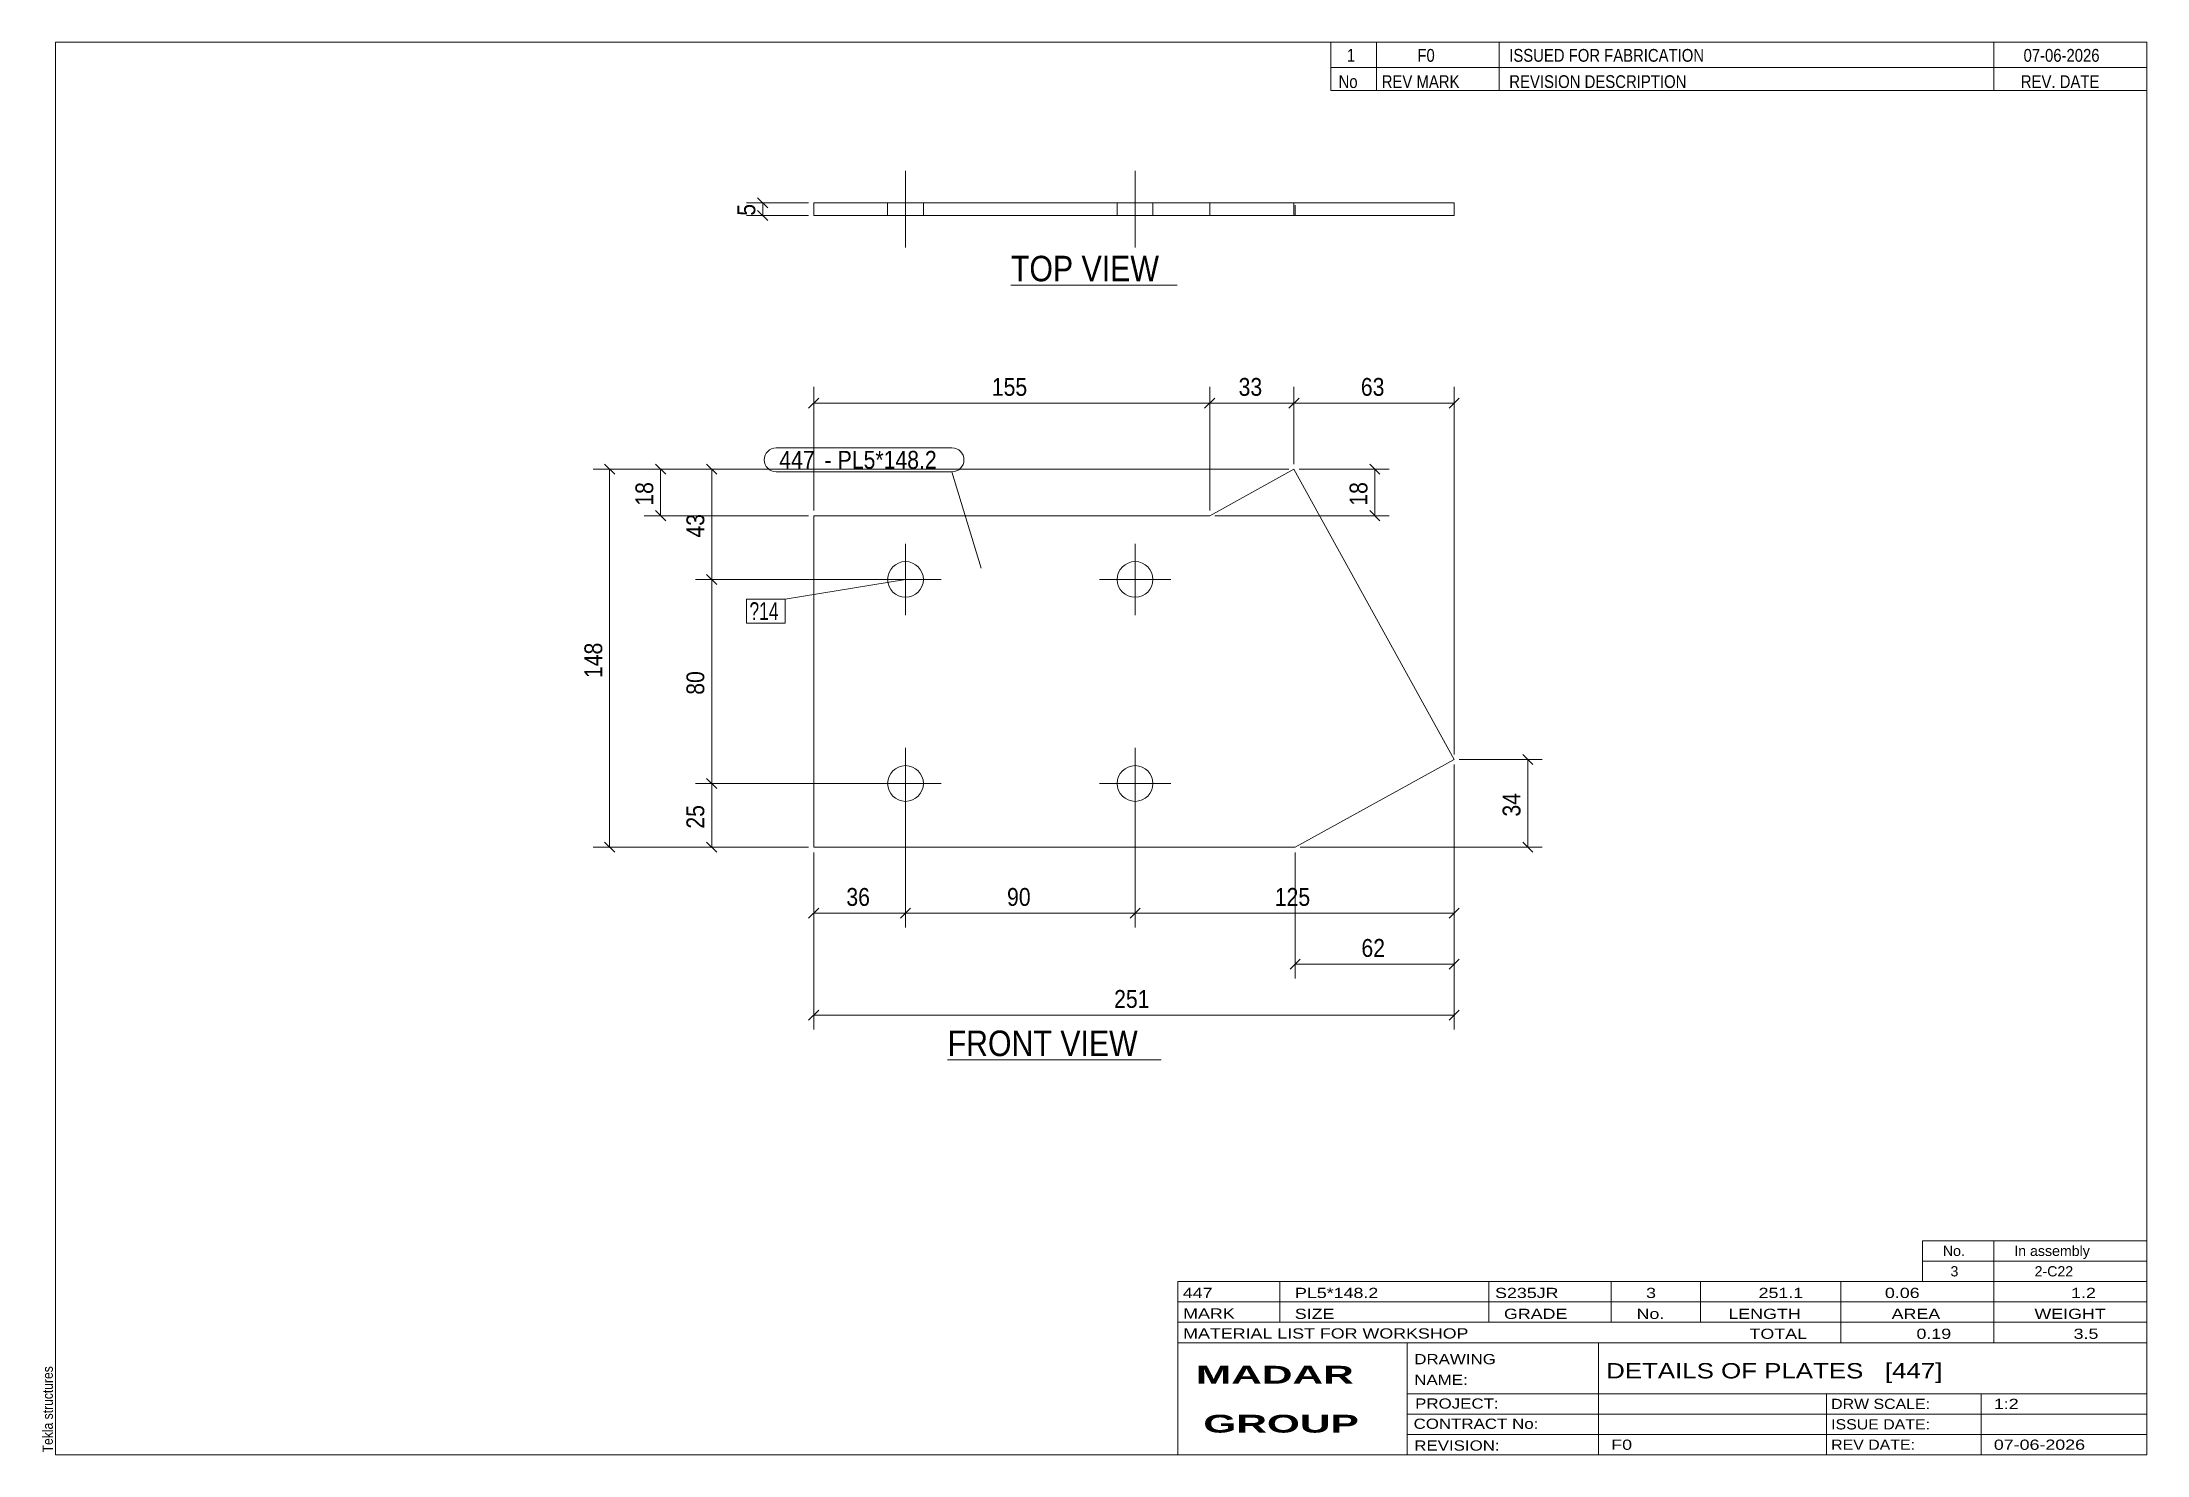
# Model space of a CAD drawing. Header units: millimetres. Extents: x 2 to 415, y 5 to 282.
import ezdxf

# ---------------------------------------------------------------- set-up
doc = ezdxf.new("R2010")
doc.units = ezdxf.units.MM
doc.linetypes.add('XKITLINE00', pattern=[0])
doc.linetypes.add('XKITLINE02', pattern=[4, 2, -2])
for name, color, linetype, lineweight in [('Bolt', 3, 'Continuous', 0), ('BoltMark', 7, 'Continuous', 0), ('Dimensions', 7, 'Continuous', 0), ('DrawingSheet', 5, 'Continuous', 0), ('OtherObjectType', 7, 'Continuous', 0), ('Part', 2, 'Continuous', 0), ('PartMark', 7, 'Continuous', 0)]:
    doc.layers.add(name, color=color, linetype=linetype, lineweight=lineweight)
doc.styles.add('ARIAL', font='ARIAL.TTF')
doc.styles.add('ARIAL_BOLD', font='ARIALBD.TTF')
doc.styles.add('ARIAL_NARROW', font='ARIALN.TTF')

# ---------------------------------------------------------------- blocks, each defined once
blk = doc.blocks.new('*A1')
at = {"layer": 'Bolt', "color": 3, "linetype": 'XKITLINE00', "lineweight": 0}
for p, q in [((171.65, 169.64), (171.65, 183.64)), ((216.65, 169.64), (216.65, 183.64)), ((164.65, 176.64), (178.65, 176.64)), ((209.65, 176.64), (223.65, 176.64)), ((171.65, 129.64), (171.65, 143.64)), ((216.65, 129.64), (216.65, 143.64)), ((164.65, 136.64), (178.65, 136.64)), ((209.65, 136.64), (223.65, 136.64))]:
    blk.add_line(p, q, dxfattribs=at)
for centre in [(171.65, 176.64), (216.65, 176.64), (171.65, 136.64), (216.65, 136.64)]:
    blk.add_circle(centre, 3.5, dxfattribs=at)
blk = doc.blocks.new('*A2')
at = {"layer": 'Part', "color": 2, "linetype": 'XKITLINE00', "lineweight": 0}
for p, q in [((231.28, 189.14), (247.8, 198.26)), ((247.8, 198.26), (279.21, 141.35)), ((153.65, 124.14), (153.65, 189.14)), ((153.65, 189.14), (231.28, 189.14)), ((279.21, 141.35), (248.02, 124.14)), ((248.02, 124.14), (153.65, 124.14))]:
    blk.add_line(p, q, dxfattribs=at)
blk = doc.blocks.new('*A3')
at = {"layer": 'Bolt', "color": 3, "linetype": 'XKITLINE00', "lineweight": 0}
for p, q in [((171.65, 241.75), (171.65, 256.75)), ((171.65, 241.75), (171.65, 256.75)), ((216.65, 241.75), (216.65, 256.75)), ((216.65, 241.75), (216.65, 256.75)), ((168.15, 250.5), (168.15, 248)), ((168.15, 250.5), (168.15, 248)), ((175.15, 250.5), (175.15, 248)), ((175.15, 250.5), (175.15, 248)), ((213.15, 250.5), (213.15, 248)), ((213.15, 250.5), (213.15, 248)), ((220.15, 250.5), (220.15, 248)), ((220.15, 250.5), (220.15, 248))]:
    blk.add_line(p, q, dxfattribs=at)
blk = doc.blocks.new('*A4')
at = {"layer": 'Part', "color": 2, "linetype": 'XKITLINE00', "lineweight": 0}
for p, q in [((153.65, 250.5), (279.21, 250.5)), ((153.65, 248), (153.65, 250.5)), ((153.65, 248), (279.21, 248)), ((231.28, 248), (231.28, 250.5)), ((247.8, 248), (247.8, 250.5)), ((279.21, 250.5), (279.21, 248))]:
    blk.add_line(p, q, dxfattribs=at)
at = {"layer": 'Part', "color": 7, "linetype": 'XKITLINE02', "lineweight": 0}
for p, q in [((153.65, 250.5), (153.65, 248)), ((248.02, 248), (247.8, 248)), ((248.02, 248), (248.02, 250.5))]:
    blk.add_line(p, q, dxfattribs=at)
blk = doc.blocks.new('*A5')
at = {"layer": 'DrawingSheet', "color": 5, "linetype": 'XKITLINE00', "lineweight": 0}
for p, q in [((415, 282), (5, 282)), ((5, 282), (5, 5)), ((415, 5), (415, 282)), ((5, 5), (415, 5))]:
    blk.add_line(p, q, dxfattribs=at)
at = {"layer": 'DrawingSheet', "color": 5, "style": 'ARIAL', "width": 0.85}
blk.add_text('Tekla structures', height=2, rotation=90, dxfattribs=at).set_placement((4.5, 5.5))
blk = doc.blocks.new('*A6')
at = {"layer": 'OtherObjectType', "color": 7, "linetype": 'XKITLINE00', "lineweight": 0}
for p, q in [((371, 47), (415, 47)), ((371, 43), (371, 47)), ((385, 43), (385, 47)), ((415, 43), (415, 47)), ((371, 43), (415, 43)), ((371, 39), (371, 43)), ((385, 39), (385, 43)), ((415, 39), (415, 43)), ((371, 39), (415, 39))]:
    blk.add_line(p, q, dxfattribs=at)
at = {"layer": 'OtherObjectType', "color": 7, "style": 'ARIAL_NARROW', "width": 1.211571}
for s, p in [('No.', (375, 44)), ('In assembly', (389, 44)), ('3', (376.5, 40)), ('2-C22', (392.99, 40))]:
    blk.add_text(s, height=2, dxfattribs=at).set_placement(p)
blk = doc.blocks.new('*A7')
at = {"layer": 'OtherObjectType', "color": 7, "linetype": 'XKITLINE00', "lineweight": 0}
for p, q in [((255, 282), (415, 282)), ((415, 282), (255, 282)), ((255, 282), (255, 277)), ((264, 282), (264, 277)), ((288, 282), (288, 277)), ((385, 282), (385, 277)), ((415, 282), (415, 277)), ((255, 277), (415, 277)), ((255, 277), (255, 272.5)), ((255, 277), (415, 277)), ((264, 277), (264, 272.5)), ((288, 277), (288, 272.5)), ((385, 277), (385, 272.5)), ((415, 277), (415, 272.5)), ((415, 272.5), (255, 272.5))]:
    blk.add_line(p, q, dxfattribs=at)
at = {"layer": 'OtherObjectType', "color": 7, "style": 'ARIAL_NARROW'}
for s, width, p in [('1', 1.017001, (258.16, 278.15)), ('F0', 1.017001, (272, 278.15)), ('ISSUED FOR FABRICATION', 1.017001, (290, 278.15)), ('07-06-2026', 1.017001, (390.82, 278.15)), ('No', 1.02, (256.54, 273)), ('REV MARK', 1.02, (265, 273)), ('REVISION DESCRIPTION', 1.02, (290, 273)), ('REV. DATE', 1.02, (390.28, 273))]:
    blk.add_text(s, height=2.5, dxfattribs=dict(at, width=width)).set_placement(p)
blk = doc.blocks.new('*A8')
at = {"layer": 'OtherObjectType', "color": 7, "linetype": 'XKITLINE00', "lineweight": 0}
for p, q in [((225, 39), (415, 39)), ((225, 39), (225, 35)), ((225, 39), (415, 39)), ((245, 35), (245, 39)), ((286, 35), (286, 39)), ((310, 35), (310, 39)), ((327.5, 35), (327.5, 39)), ((355, 35), (355, 39)), ((385, 35), (385, 39)), ((415, 35), (415, 39)), ((225, 35), (415, 35)), ((225, 35), (225, 5)), ((225, 35), (415, 35)), ((245, 31), (245, 35)), ((286, 31), (286, 35)), ((310, 31), (310, 35)), ((327.5, 31), (327.5, 35)), ((355, 31), (355, 35)), ((385, 31), (385, 35)), ((415, 31), (415, 35)), ((225, 31), (415, 31)), ((355, 27), (355, 31)), ((385, 27), (385, 31)), ((415, 27), (415, 31)), ((225, 27), (415, 27)), ((270, 21), (270, 27)), ((307.5, 17), (307.5, 27)), ((415, 21), (415, 27)), ((270, 21), (270, 5)), ((415, 17), (415, 21)), ((270, 17), (415, 17)), ((307.5, 5), (307.5, 17)), ((352.16, 13), (352.16, 17)), ((382.5, 5), (382.5, 17)), ((415, 13), (415, 17)), ((270, 13), (415, 13)), ((352.16, 5), (352.16, 13)), ((415, 9), (415, 13)), ((270, 9), (415, 9)), ((415, 5), (415, 9)), ((225, 5), (415, 5)), ((262.5, 5), (415, 5))]:
    blk.add_line(p, q, dxfattribs=at)
at = {"layer": 'OtherObjectType', "color": 7, "style": 'ARIAL_NARROW'}
for s, height, width, p in [('447', 2, 1.525501, (226.01, 35.76)), ('PL5*148.2', 2, 1.525501, (248, 35.76)), ('S235JR', 2, 1.525501, (287.22, 35.76)), ('3', 2, 1.525501, (316.82, 35.76)), ('251.1', 2, 1.525501, (338.88, 35.76)), ('0.06', 2, 1.525501, (363.64, 35.76)), ('1.2', 2, 1.525501, (400.14, 35.76)), ('MARK', 2, 1.525501, (226.08, 31.73)), ('SIZE', 2, 1.525501, (247.96, 31.66)), ('GRADE', 2, 1.525501, (288.96, 31.66)), ('No.', 2, 1.525501, (314.96, 31.66)), ('LENGTH', 2, 1.525501, (332.96, 31.66)), ('AREA', 2, 1.525501, (364.96, 31.66)), ('WEIGHT', 2, 1.525501, (392.96, 31.66)), ('MATERIAL LIST FOR WORKSHOP', 2, 1.525501, (226.08, 27.82)), ('TOTAL', 2, 1.525501, (337.1, 27.75)), ('0.19', 2, 1.525501, (369.83, 27.75)), ('3.5', 2, 1.525501, (400.63, 27.75)), ('DRAWING', 2, 1.445, (271.38, 22.78)), ('NAME:', 2, 1.445, (271.38, 18.72)), ('DETAILS OF PLATES   [447]', 3, 1.474651, (309, 20)), ('PROJECT:', 2, 1.445, (271.55, 14.07)), ('DRW SCALE:', 2, 1.36, (353.1, 14)), ('1:2', 2, 1.525501, (385, 14)), ('CONTRACT No:', 2, 1.445, (271.25, 10.11)), ('ISSUE DATE:', 2, 1.36, (353.1, 10)), ('REVISION:', 2, 1.445, (271.38, 5.84)), ('F0', 2, 1.525501, (310, 6)), ('REV DATE:', 2, 1.36, (353.1, 6)), ('07-06-2026', 2, 1.525501, (385, 6))]:
    blk.add_text(s, height=height, dxfattribs=dict(at, width=width)).set_placement(p)
at = {"layer": 'OtherObjectType', "color": 1, "style": 'ARIAL_BOLD', "width": 1.7}
for s, p in [('MADAR ', (228.58, 18.97)), ('GROUP', (230.03, 9.37))]:
    blk.add_text(s, height=3.5, dxfattribs=at).set_placement(p)
blk = doc.blocks.new('*A9')
at = {"layer": 'Dimensions', "color": 7, "linetype": 'XKITLINE00', "lineweight": 0}
for p, q in [((246.8, 198.26), (110.45, 198.26)), ((112.66, 199.25), (114.64, 197.27)), ((113.65, 124.14), (113.65, 198.26)), ((152.65, 124.14), (110.45, 124.14)), ((112.66, 125.13), (114.64, 123.15))]:
    blk.add_line(p, q, dxfattribs=at)
at = {"layer": 'Dimensions', "color": 3}
for p in [(113.65, 198.26), (113.65, 124.14)]:
    blk.add_point(p, dxfattribs=at)
at = {"layer": 'Dimensions', "color": 3, "style": 'ARIAL', "width": 0.85}
blk.add_text('148', height=3.5, rotation=90.0002, dxfattribs=at).set_placement((112.2, 157.31))
blk = doc.blocks.new('*A10')
at = {"layer": 'Dimensions', "color": 7, "linetype": 'XKITLINE00', "lineweight": 0}
for p, q in [((246.8, 198.26), (120.45, 198.26)), ((122.66, 199.25), (124.64, 197.27)), ((123.65, 189.14), (123.65, 198.26)), ((122.66, 190.13), (124.64, 188.15)), ((152.65, 189.14), (120.45, 189.14))]:
    blk.add_line(p, q, dxfattribs=at)
at = {"layer": 'Dimensions', "color": 3}
for p in [(123.65, 198.26), (123.65, 189.14)]:
    blk.add_point(p, dxfattribs=at)
at = {"layer": 'Dimensions', "color": 3, "style": 'ARIAL', "width": 0.85}
blk.add_text('18', height=3.5, rotation=90.0002, dxfattribs=at).set_placement((122.2, 191.1))
blk = doc.blocks.new('*A11')
at = {"layer": 'Dimensions', "color": 7, "linetype": 'XKITLINE00', "lineweight": 0}
for p, q in [((170.65, 136.64), (130.45, 136.64)), ((132.66, 137.63), (134.64, 135.65)), ((133.65, 124.14), (133.65, 136.64)), ((152.65, 124.14), (130.45, 124.14)), ((132.66, 125.13), (134.64, 123.15))]:
    blk.add_line(p, q, dxfattribs=at)
at = {"layer": 'Dimensions', "color": 3}
for p in [(133.65, 136.64), (133.65, 124.14)]:
    blk.add_point(p, dxfattribs=at)
at = {"layer": 'Dimensions', "color": 3, "style": 'ARIAL', "width": 0.85}
blk.add_text('25', height=3.5, rotation=90.0002, dxfattribs=at).set_placement((132.2, 127.79))
blk = doc.blocks.new('*A12')
at = {"layer": 'Dimensions', "color": 7, "linetype": 'XKITLINE00', "lineweight": 0}
for p, q in [((132.66, 177.63), (134.64, 175.65)), ((170.65, 176.64), (130.45, 176.64)), ((133.65, 136.64), (133.65, 176.64)), ((170.65, 136.64), (130.45, 136.64)), ((132.66, 137.63), (134.64, 135.65))]:
    blk.add_line(p, q, dxfattribs=at)
at = {"layer": 'Dimensions', "color": 3}
for p in [(133.65, 176.64), (133.65, 136.64)]:
    blk.add_point(p, dxfattribs=at)
at = {"layer": 'Dimensions', "color": 3, "style": 'ARIAL', "width": 0.85}
blk.add_text('80', height=3.5, rotation=90.0002, dxfattribs=at).set_placement((132.2, 154.04))
blk = doc.blocks.new('*A13')
at = {"layer": 'Dimensions', "color": 7, "linetype": 'XKITLINE00', "lineweight": 0}
for p, q in [((246.8, 198.26), (130.45, 198.26)), ((132.66, 199.25), (134.64, 197.27)), ((133.65, 176.64), (133.65, 198.26)), ((132.66, 177.63), (134.64, 175.65)), ((170.65, 176.64), (130.45, 176.64))]:
    blk.add_line(p, q, dxfattribs=at)
at = {"layer": 'Dimensions', "color": 3}
for p in [(133.65, 198.26), (133.65, 176.64)]:
    blk.add_point(p, dxfattribs=at)
at = {"layer": 'Dimensions', "color": 3, "style": 'ARIAL', "width": 0.85}
blk.add_text('43', height=3.5, rotation=90.0002, dxfattribs=at).set_placement((132.2, 184.85))
blk = doc.blocks.new('*A14')
at = {"layer": 'Dimensions', "color": 7, "linetype": 'XKITLINE00', "lineweight": 0}
for p, q in [((280.21, 141.35), (296.45, 141.35)), ((292.66, 142.34), (294.64, 140.36)), ((293.65, 124.14), (293.65, 141.35)), ((249.02, 124.14), (296.45, 124.14)), ((292.66, 125.13), (294.64, 123.15))]:
    blk.add_line(p, q, dxfattribs=at)
at = {"layer": 'Dimensions', "color": 3}
for p in [(293.65, 141.35), (293.65, 124.14)]:
    blk.add_point(p, dxfattribs=at)
at = {"layer": 'Dimensions', "color": 3, "style": 'ARIAL', "width": 0.85}
blk.add_text('34', height=3.5, rotation=90.0002, dxfattribs=at).set_placement((292.2, 130.15))
blk = doc.blocks.new('*A15')
at = {"layer": 'Dimensions', "color": 7, "linetype": 'XKITLINE00', "lineweight": 0}
for p, q in [((248.8, 198.26), (266.45, 198.26)), ((262.66, 199.25), (264.64, 197.27)), ((263.65, 189.14), (263.65, 198.26)), ((262.66, 190.13), (264.64, 188.15)), ((232.28, 189.14), (266.45, 189.14))]:
    blk.add_line(p, q, dxfattribs=at)
at = {"layer": 'Dimensions', "color": 3}
for p in [(263.65, 198.26), (263.65, 189.14)]:
    blk.add_point(p, dxfattribs=at)
at = {"layer": 'Dimensions', "color": 3, "style": 'ARIAL', "width": 0.85}
blk.add_text('18', height=3.5, rotation=90.0002, dxfattribs=at).set_placement((262.2, 191.1))
blk = doc.blocks.new('*A16')
at = {"layer": 'Dimensions', "color": 7, "linetype": 'XKITLINE00', "lineweight": 0}
for p, q in [((279.21, 140.35), (279.21, 88.4)), ((153.65, 123.14), (153.65, 88.4)), ((154.64, 92.19), (152.66, 90.21)), ((153.65, 91.2), (279.21, 91.2)), ((280.2, 92.19), (278.22, 90.21))]:
    blk.add_line(p, q, dxfattribs=at)
at = {"layer": 'Dimensions', "color": 3}
for p in [(153.65, 91.2), (279.21, 91.2)]:
    blk.add_point(p, dxfattribs=at)
at = {"layer": 'Dimensions', "color": 3, "style": 'ARIAL', "width": 0.85}
blk.add_text('251', height=3.5, dxfattribs=at).set_placement((212.54, 92.65))
blk = doc.blocks.new('*A17')
at = {"layer": 'Dimensions', "color": 7, "linetype": 'XKITLINE00', "lineweight": 0}
for p, q in [((279.21, 140.35), (279.21, 98.4)), ((248.02, 123.14), (248.02, 98.4)), ((249.01, 102.19), (247.03, 100.21)), ((248.02, 101.2), (279.21, 101.2)), ((280.2, 102.19), (278.22, 100.21))]:
    blk.add_line(p, q, dxfattribs=at)
at = {"layer": 'Dimensions', "color": 3}
for p in [(248.02, 101.2), (279.21, 101.2)]:
    blk.add_point(p, dxfattribs=at)
at = {"layer": 'Dimensions', "color": 3, "style": 'ARIAL', "width": 0.85}
blk.add_text('62', height=3.5, dxfattribs=at).set_placement((261.02, 102.65))
blk = doc.blocks.new('*A18')
at = {"layer": 'Dimensions', "color": 7, "linetype": 'XKITLINE00', "lineweight": 0}
for p, q in [((171.65, 135.64), (171.65, 108.4)), ((153.65, 123.14), (153.65, 108.4)), ((154.64, 112.19), (152.66, 110.21)), ((172.64, 112.19), (170.66, 110.21)), ((153.65, 111.2), (171.65, 111.2))]:
    blk.add_line(p, q, dxfattribs=at)
at = {"layer": 'Dimensions', "color": 3}
for p in [(153.65, 111.2), (171.65, 111.2)]:
    blk.add_point(p, dxfattribs=at)
at = {"layer": 'Dimensions', "color": 3, "style": 'ARIAL', "width": 0.85}
blk.add_text('36', height=3.5, dxfattribs=at).set_placement((160.05, 112.65))
blk = doc.blocks.new('*A19')
at = {"layer": 'Dimensions', "color": 7, "linetype": 'XKITLINE00', "lineweight": 0}
for p, q in [((171.65, 135.64), (171.65, 108.4)), ((216.65, 135.64), (216.65, 108.4)), ((172.64, 112.19), (170.66, 110.21)), ((217.64, 112.19), (215.66, 110.21)), ((171.65, 111.2), (216.65, 111.2))]:
    blk.add_line(p, q, dxfattribs=at)
at = {"layer": 'Dimensions', "color": 3}
for p in [(171.65, 111.2), (216.65, 111.2)]:
    blk.add_point(p, dxfattribs=at)
at = {"layer": 'Dimensions', "color": 3, "style": 'ARIAL', "width": 0.85}
blk.add_text('90', height=3.5, dxfattribs=at).set_placement((191.55, 112.65))
blk = doc.blocks.new('*A20')
at = {"layer": 'Dimensions', "color": 7, "linetype": 'XKITLINE00', "lineweight": 0}
for p, q in [((279.21, 140.35), (279.21, 108.4)), ((216.65, 135.64), (216.65, 108.4)), ((217.64, 112.19), (215.66, 110.21)), ((280.2, 112.19), (278.22, 110.21)), ((216.65, 111.2), (279.21, 111.2))]:
    blk.add_line(p, q, dxfattribs=at)
at = {"layer": 'Dimensions', "color": 3}
for p in [(216.65, 111.2), (279.21, 111.2)]:
    blk.add_point(p, dxfattribs=at)
at = {"layer": 'Dimensions', "color": 3, "style": 'ARIAL', "width": 0.85}
blk.add_text('125', height=3.5, dxfattribs=at).set_placement((244.04, 112.65))
blk = doc.blocks.new('*A21')
at = {"layer": 'Dimensions', "color": 7, "linetype": 'XKITLINE00', "lineweight": 0}
for p, q in [((154.64, 212.19), (152.66, 210.21)), ((153.65, 190.14), (153.65, 214.4)), ((153.65, 211.2), (231.28, 211.2)), ((232.27, 212.19), (230.29, 210.21)), ((231.28, 190.14), (231.28, 214.4))]:
    blk.add_line(p, q, dxfattribs=at)
at = {"layer": 'Dimensions', "color": 3}
for p in [(153.65, 211.2), (231.28, 211.2)]:
    blk.add_point(p, dxfattribs=at)
at = {"layer": 'Dimensions', "color": 3, "style": 'ARIAL', "width": 0.85}
blk.add_text('155', height=3.5, dxfattribs=at).set_placement((188.57, 212.65))
blk = doc.blocks.new('*A22')
at = {"layer": 'Dimensions', "color": 7, "linetype": 'XKITLINE00', "lineweight": 0}
for p, q in [((232.27, 212.19), (230.29, 210.21)), ((231.28, 190.14), (231.28, 214.4)), ((231.28, 211.2), (247.8, 211.2)), ((248.79, 212.19), (246.81, 210.21)), ((247.8, 199.26), (247.8, 214.4))]:
    blk.add_line(p, q, dxfattribs=at)
at = {"layer": 'Dimensions', "color": 3}
for p in [(231.28, 211.2), (247.8, 211.2)]:
    blk.add_point(p, dxfattribs=at)
at = {"layer": 'Dimensions', "color": 3, "style": 'ARIAL', "width": 0.85}
blk.add_text('33', height=3.5, dxfattribs=at).set_placement((236.94, 212.65))
blk = doc.blocks.new('*A23')
at = {"layer": 'Dimensions', "color": 7, "linetype": 'XKITLINE00', "lineweight": 0}
for p, q in [((248.79, 212.19), (246.81, 210.21)), ((247.8, 199.26), (247.8, 214.4)), ((247.8, 211.2), (279.21, 211.2)), ((280.2, 212.19), (278.22, 210.21)), ((279.21, 142.35), (279.21, 214.4))]:
    blk.add_line(p, q, dxfattribs=at)
at = {"layer": 'Dimensions', "color": 3}
for p in [(247.8, 211.2), (279.21, 211.2)]:
    blk.add_point(p, dxfattribs=at)
at = {"layer": 'Dimensions', "color": 3, "style": 'ARIAL', "width": 0.85}
blk.add_text('63', height=3.5, dxfattribs=at).set_placement((260.91, 212.65))
blk = doc.blocks.new('*A24')
at = {"layer": 'BoltMark', "color": 7, "linetype": 'XKITLINE00', "lineweight": 0}
for p, q in [((171.65, 176.64), (148.04, 172.78)), ((140.46, 172.78), (148.04, 172.78)), ((140.46, 168.08), (140.46, 172.78)), ((148.04, 168.08), (148.04, 172.78)), ((140.46, 168.08), (148.04, 168.08))]:
    blk.add_line(p, q, dxfattribs=at)
at = {"layer": 'BoltMark', "color": 3, "style": 'ARIAL_NARROW', "width": 0.85}
blk.add_text('?14', height=3.5, dxfattribs=at).set_placement((141.06, 168.68))
blk = doc.blocks.new('*A25')
at = {"layer": 'PartMark', "color": 7, "linetype": 'XKITLINE00', "lineweight": 0}
for p, q in [((146.31, 202.45), (180.76, 202.45)), ((146.31, 197.75), (180.76, 197.75)), ((186.45, 178.85), (180.76, 197.75))]:
    blk.add_line(p, q, dxfattribs=at)
for centre, start, end in [((146.31, 200.1), 90, 270), ((180.76, 200.1), 270, 90)]:
    blk.add_arc(centre, 2.35, start, end, dxfattribs=at)
at = {"layer": 'PartMark', "color": 1, "style": 'ARIAL', "width": 0.85}
blk.add_text('447', height=3.5, dxfattribs=at).set_placement((146.91, 198.35))
at = {"layer": 'PartMark', "color": 3, "style": 'ARIAL', "width": 0.85}
for s, p in [('-', (155.75, 198.35)), ('PL5*148.2', (158.35, 198.35))]:
    blk.add_text(s, height=3.5, dxfattribs=at).set_placement(p)
blk = doc.blocks.new('*A26')
at = {"layer": 'OtherObjectType', "color": 7, "linetype": 'XKITLINE00', "lineweight": 0}
blk.add_line((179.9, 82.45), (221.75, 82.45), dxfattribs=at)
at = {"layer": 'OtherObjectType', "color": 3, "style": 'ARIAL', "width": 0.85}
blk.add_text('FRONT VIEW', height=5, dxfattribs=at).set_placement((179.9, 83.2))
blk = doc.blocks.new('*A27')
at = {"layer": 'Dimensions', "color": 7, "linetype": 'XKITLINE00', "lineweight": 0}
for p, q in [((152.65, 250.5), (140.45, 250.5)), ((152.65, 248), (140.45, 248)), ((142.66, 251.49), (144.64, 249.51)), ((142.66, 248.99), (144.64, 247.01)), ((143.65, 248), (143.65, 250.5))]:
    blk.add_line(p, q, dxfattribs=at)
at = {"layer": 'Dimensions', "color": 3}
for p in [(143.65, 250.5), (143.65, 248)]:
    blk.add_point(p, dxfattribs=at)
at = {"layer": 'Dimensions', "color": 3, "style": 'ARIAL', "width": 0.85}
blk.add_text('5', height=3.5, rotation=90.0002, dxfattribs=at).set_placement((142.2, 247.95))
blk = doc.blocks.new('*A28')
at = {"layer": 'OtherObjectType', "color": 7, "linetype": 'XKITLINE00', "lineweight": 0}
blk.add_line((192.31, 234.35), (224.91, 234.35), dxfattribs=at)
at = {"layer": 'OtherObjectType', "color": 3, "style": 'ARIAL', "width": 0.85}
blk.add_text('TOP VIEW', height=5, dxfattribs=at).set_placement((192.31, 235.1))

msp = doc.modelspace()

# ---------------------------------------------------------------- block references
at = {"lineweight": 0}
for name in ['*A5', '*A7', '*A3', '*A27', '*A4', '*A28', '*A21', '*A22', '*A23', '*A25', '*A9', '*A10', '*A13', '*A2', '*A15', '*A1', '*A12', '*A24', '*A16', '*A20', '*A17', '*A14', '*A11', '*A18', '*A19', '*A26', '*A6', '*A8']:
    msp.add_blockref(name, (0, 0), dxfattribs=at)

doc.saveas('drawing.dxf')
